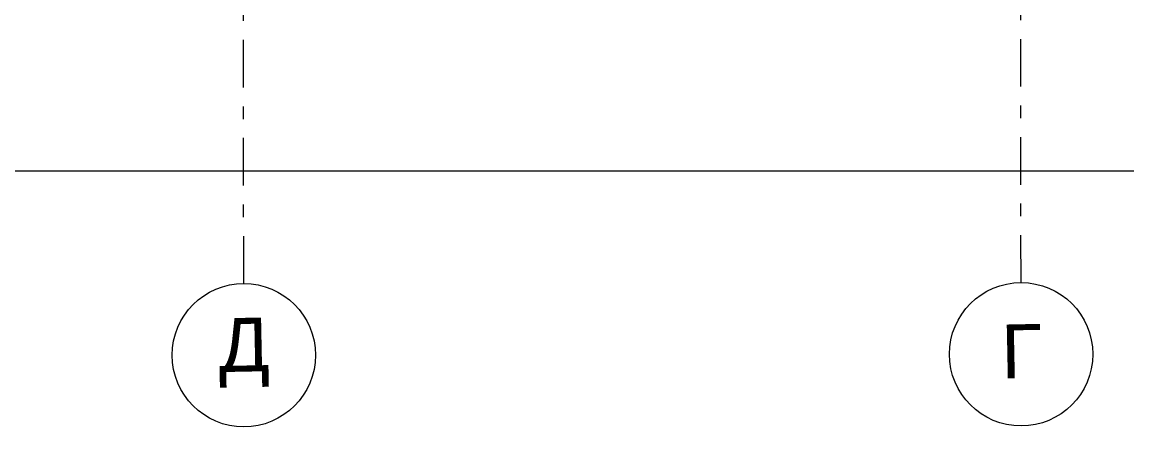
# Model space of a CAD drawing. Header units: millimetres. Extents: x -490789 to -449459, y 209001 to 327650.
# Drawn here: x -479436 to -473270, y 214947 to 217204 of the extents above; entities that cross this region are included whole.
import ezdxf

# ---------------------------------------------------------------- set-up
doc = ezdxf.new("R2010")
doc.units = ezdxf.units.MM
doc.header["$MEASUREMENT"] = 0
doc.linetypes.add('Штрих-Штриховая', pattern=[546.805537, 264.583325, -105.833328, 70.555556, -105.833328])
for name, color, linetype, lineweight in [('0_Ном._пера__182_Ном._пера__182_Ном._пера__182', 182, 'Continuous', 18), ('0_Ном._пера__25', 25, 'Continuous', 18), ('0_Ном._пера__85', 85, 'Continuous', 18), ('axis_Ном_пера__7_Ном_пера__7_Ном_пера__7_Ном_пера__7_Ном_пера__7_Ном_пера__7_Ном_пера__7_Ном_пера__7_Ном_пера__7_Ном_пера__7_Ном._пера__7_Ном_пера__7_Ном._пера__7_Ном_пера__7_Ном._пера__7_Ном_пера__7_Ном_пера__7_Ном_пера__7_Ном_пера__7_Ном._пера__7_Ном._D_Ном._пера__7', 7, 'Continuous', 18), ('Текст_Ном_пера__7_Ном_пера__12_Ном_пера__12_Ном_пера__12_Ном_пера__12_Ном_пера__12_Ном_пера__12_Ном_пера__12_Ном_пера__12_Ном_пера__12_Ном._пера__12_Ном_пера__12_Ном._пера__12_Ном_пера__12_Ном._пера__12_Ном_пера__12_Ном_пера__12_Ном_пера__12_Ном_пера__1_9_Ном._пера__12', 12, 'Continuous', 18)]:
    doc.layers.add(name, color=color, linetype=linetype, lineweight=lineweight)
doc.styles.add('СГЕНЕРИР_СТИЛЬ_1', font='')
doc.styles.get('СГЕНЕРИР_СТИЛЬ_1').set_extended_font_data('Arial')
doc.dimstyles.new('СГЕНЕРИР_СТИЛЬ__1', dxfattribs={"dimtxt": 250, "dimasz": 39.04812, "dimexe": 0.18, "dimexo": 0, "dimgap": 0.09, "dimtad": 1, "dimtih": 1, "dimtoh": 1, "dimdec": 0, "dimzin": 0, "dimdsep": 46, "dimtxsty": 'СГЕНЕРИР_СТИЛЬ_1', "dimblk": 'ARROWHEAD_6', "dimblk1": 'ARROWHEAD_6', "dimblk2": 'ARROWHEAD_6', "dimcen": 0.09, "dimclrd": 85, "dimclre": 85, "dimclrt": 25, "dimazin": 0, "dimtfac": 1, "dimtdec": 4, "dimtmove": 0, "dimatfit": 3, "dimfxl": 0, "dimtolj": 1, "dimtzin": 0, "dimarcsym": 0})

# ---------------------------------------------------------------- blocks, each defined once
blk = doc.blocks.new('*D6')
at = {"layer": '0_Ном._пера__85', "linetype": 'Continuous'}
for p, q in [((-480776.9, 216335.7), (-480776.9, 218105.7)), ((-456839.7, 216335.7), (-456839.7, 218105.7)), ((-480807.8, 216374.2), (-480776.9, 216374.2)), ((-480756.4, 216394.8), (-480797.5, 216353.6)), ((-480776.9, 216374.2), (-456839.7, 216374.2)), ((-456860.2, 216353.6), (-456819.1, 216394.8)), ((-456839.7, 216374.2), (-456808.8, 216374.2))]:
    blk.add_line(p, q, dxfattribs=at)
at = {"layer": '0_Ном._пера__25', "insert": (-469330.6, 216424.2), "char_height": 250, "attachment_point": 7, "style": 'СГЕНЕРИР_СТИЛЬ_1'}
blk.add_mtext('\\A1;{\\fArial|b0|i0|c204|p38;23\xa0937}', dxfattribs=at)
blk = doc.blocks.new('ARROWHEAD_6')
at = {"color": 0, "linetype": 'Continuous', "lineweight": 0}
for p, q in [((0, 0), (-1, 0)), ((-0.5, -0.5), (0.5, 0.5))]:
    blk.add_line(p, q, dxfattribs=at)

msp = doc.modelspace()

# ---------------------------------------------------------------- linework, layer by layer
at = {"layer": '0_Ном._пера__182_Ном._пера__182_Ном._пера__182', "linetype": 'Штрих-Штриховая'}
for p, q in [((-478199, 215746.6), (-478201.8, 218105.7)), ((-473860.9, 215750.8), (-473863.7, 218105.7))]:
    msp.add_line(p, q, dxfattribs=at)
at = {"layer": 'axis_Ном_пера__7_Ном_пера__7_Ном_пера__7_Ном_пера__7_Ном_пера__7_Ном_пера__7_Ном_пера__7_Ном_пера__7_Ном_пера__7_Ном_пера__7_Ном._пера__7_Ном_пера__7_Ном._пера__7_Ном_пера__7_Ном._пера__7_Ном_пера__7_Ном_пера__7_Ном_пера__7_Ном_пера__7_Ном._пера__7_Ном._D_Ном._пера__7', "linetype": 'Continuous'}
for centre in [(-478198.6, 215346.6), (-473860.4, 215351.7)]:
    msp.add_circle(centre, 400, dxfattribs=at)

# ---------------------------------------------------------------- texts
at = {"layer": 'Текст_Ном_пера__7_Ном_пера__12_Ном_пера__12_Ном_пера__12_Ном_пера__12_Ном_пера__12_Ном_пера__12_Ном_пера__12_Ном_пера__12_Ном_пера__12_Ном._пера__12_Ном_пера__12_Ном._пера__12_Ном_пера__12_Ном._пера__12_Ном_пера__12_Ном_пера__12_Ном_пера__12_Ном_пера__1_9_Ном._пера__12', "linetype": 'Continuous', "char_height": 300, "attachment_point": 7, "rotation": 1.12956, "style": 'СГЕНЕРИР_СТИЛЬ_1'}
for s, insert in [('\\A1;{\\fArial|b0|i0|c204|p38;Д}', (-478334.9, 215165.1)), ('\\A1;{\\fArial|b0|i0|c204|p38;Г}', (-473968.9, 215216.7))]:
    msp.add_mtext(s, dxfattribs=dict(at, insert=insert))

# ---------------------------------------------------------------- dimensions: what is measured, and where the dimension line sits
at = {"color": 85, "linetype": 'Continuous', "lineweight": 18}
dim = msp.add_linear_dim(base=(-456839.7, 216374.2), p1=(-480776.9, 218105.7), p2=(-456839.7, 218105.7), dimstyle='СГЕНЕРИР_СТИЛЬ__1', dxfattribs=at)
dim.commit()
dim.dimension.update_dxf_attribs({"geometry": '*D6', "text_midpoint": (-468808.3, 216549.2), "dimtype": 160})

doc.saveas('drawing.dxf')
